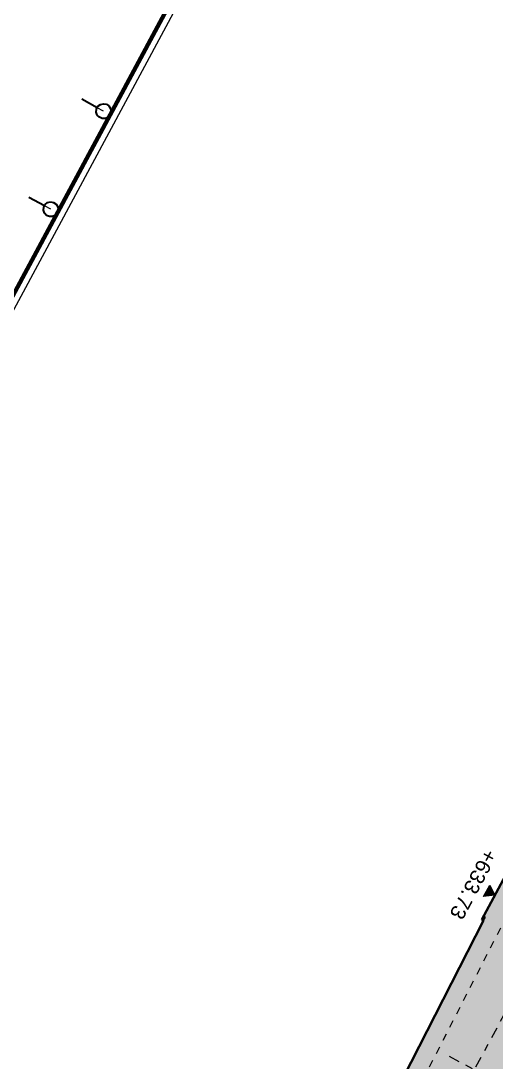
# Model space of a CAD drawing. Header units: metres. Extents: x 2711799 to 2711985, y 1236908 to 1237087.
# Drawn here: x 2711813.24 to 2711819.64, y 1236930.78 to 1236944.8 of the extents above; entities that cross this region are included whole.
import ezdxf

# ---------------------------------------------------------------- set-up
doc = ezdxf.new("R2010")
doc.units = ezdxf.units.M
for name, pattern in [('ALL_S17', [0.0005, 0, -0.0005]), ('AUSGEZOGEN', [0]), ('PUNKT2_S9', [0.35, 0.15, -0.1, 0, -0.1]), ('VERDECKT2_S2', [0.18, 0.1, -0.08])]:
    doc.linetypes.add(name, pattern=pattern)
for name, color, linetype, lineweight in [('XR$10$Bauteilachse', 7, 'PUNKT2_S9', 25), ('XR$10$Beton Ansicht', 7, 'AUSGEZOGEN', 35), ('XR$10$STANDARD_1', 7, 'AUSGEZOGEN', 13), ('XR$10$Vermassung Schnitte', 7, 'AUSGEZOGEN', 18), ('XR$11$Decke', 7, 'AUSGEZOGEN', 35), ('XR$9$Beton Ansicht', 7, 'AUSGEZOGEN', 35), ('XR$9$Beton verdeckt vorne', 7, 'VERDECKT2_S2', 25), ('XR$9$STANDARD_1', 7, 'AUSGEZOGEN', 13)]:
    doc.layers.add(name, color=color, linetype=linetype, lineweight=lineweight)
doc.styles.add('ARIAL', font='arial.ttf')

# ---------------------------------------------------------------- blocks, each defined once
blk = doc.blocks.new('COMPLEX_KOTENVERMASSUNG_3')
at = {"layer": 'XR$10$Vermassung Schnitte', "linetype": 'AUSGEZOGEN', "lineweight": 18, "transparency": 33554687}
blk.add_hatch(color=7, dxfattribs=at).paths.add_polyline_path([(128.296, -55.185), (128.121, -55.185), (128.208, -55.06)], flags=16)
at = {"layer": 'XR$10$Vermassung Schnitte', "color": 7, "linetype": 'AUSGEZOGEN', "lineweight": 18, "transparency": 33554687}
for p, q in [((128.121, -55.185), (128.208, -55.06)), ((128.208, -55.06), (128.296, -55.185)), ((128.208, -55.06), (128.208, -55.06)), ((128.208, -55.06), (128.208, -55.06)), ((128.208, -55.06), (128.208, -55.06)), ((128.208, -55.06), (128.208, -55.06)), ((128.296, -55.185), (128.121, -55.185))]:
    blk.add_line(p, q, dxfattribs=at)
at = {"layer": 'XR$10$Vermassung Schnitte', "color": 7, "linetype": 'AUSGEZOGEN', "lineweight": 18, "transparency": 33554687, "insert": (127.706, -55.485), "char_height": 0.2, "width": 1.11716, "attachment_point": 7, "style": 'ARIAL'}
blk.add_mtext('\\W1.00;+633.73', dxfattribs=at)

msp = doc.modelspace()

# ---------------------------------------------------------------- hatches: boundary and pattern name
at = {"layer": 'XR$11$Decke', "lineweight": 25, "transparency": 33554687}
msp.add_hatch(color=131, dxfattribs=at).paths.add_polyline_path([(2711829.6834, 1236938.864), (2711824.1963, 1236941.1428), (2711823.6932, 1236940.207), (2711819.8187, 1236933.3434), (2711819.7943, 1236933.3564), (2711819.4439, 1236932.7047), (2711819.468, 1236932.6917), (2711815.7614, 1236925.454), (2711815.3826, 1236924.7496), (2711816.0223, 1236922.6224), (2711817.0457, 1236923.1806), (2711819.2635, 1236924.2386), (2711820.1856, 1236924.6652), (2711820.3929, 1236924.7616), (2711821.9105, 1236926.3357), (2711827.124, 1236934.5396), (2711827.8346, 1236935.4927), (2711827.9586, 1236935.7235), (2711828.6826, 1236936.6476), (2711828.7981, 1236936.8626), (2711829.5306, 1236937.8026), (2711829.6318, 1236937.9908), (2711829.8594, 1236938.2767)])

# ---------------------------------------------------------------- linework, layer by layer
at = {"layer": 'XR$10$Bauteilachse', "transparency": 33554687}
for p, q in [((2711825.3978, 1236941.9452, 640.05), (2711816.2064, 1236924.8494, 640.05)), ((2711822.3106, 1236929.0863, 640.05), (2711818.9637, 1236930.8858, 640.05))]:
    msp.add_line(p, q, dxfattribs=at)
at = {"layer": 'XR$10$Beton Ansicht', "transparency": 33554687}
for p, q in [((2711819.4439, 1236932.7047, 640.05), (2711819.7943, 1236933.3564, 640.05)), ((2711819.4439, 1236932.7047, 640.05), (2711819.7943, 1236933.3564, 640.05)), ((2711819.7943, 1236933.3564, 640.05), (2711819.4439, 1236932.7047, 640.05)), ((2711818.4924, 1236930.7866, 640.05), (2711819.468, 1236932.6917, 640.05)), ((2711818.4924, 1236930.7866, 640.05), (2711819.468, 1236932.6917, 640.05)), ((2711819.468, 1236932.6917, 640.05), (2711818.4924, 1236930.7866, 640.05)), ((2711819.468, 1236932.6917, 640.05), (2711819.4439, 1236932.7047, 640.05)), ((2711819.468, 1236932.6917, 640.05), (2711819.4439, 1236932.7047, 640.05)), ((2711819.4439, 1236932.7047, 640.05), (2711819.468, 1236932.6917, 640.05)), ((2711818.4924, 1236930.7866, 640.05), (2711817.9751, 1236929.7765, 640.05)), ((2711817.9751, 1236929.7765, 640.05), (2711818.4924, 1236930.7866, 640.05))]:
    msp.add_line(p, q, dxfattribs=at)
at = {"layer": 'XR$10$STANDARD_1', "color": 1, "linetype": 'ALL_S17', "lineweight": 18, "transparency": 33554687}
for p, q in [((2711819.4676, 1236932.7487, 640.05), (2711819.7706, 1236933.3124, 640.05)), ((2711816.0967, 1236925.5604, 640.05), (2711819.8569, 1236932.9027, 640.05)), ((2711815.7614, 1236925.454, 640.05), (2711819.468, 1236932.6917, 640.05)), ((2711819.4908, 1236932.7362, 640.05), (2711819.4676, 1236932.7487, 640.05)), ((2711819.468, 1236932.6917, 640.05), (2711819.4908, 1236932.7362, 640.05))]:
    msp.add_line(p, q, dxfattribs=at)
at = {"layer": 'XR$9$Beton Ansicht', "transparency": 33554687}
for p, q in [((2711814.2703, 1236943.6281, 640.05), (2711814.0611, 1236943.7406, 640.05)), ((2711814.313, 1236943.6719, 640.05), (2711814.3534, 1236943.6817, 640.05)), ((2711814.3534, 1236943.6817, 640.05), (2711814.3943, 1236943.6743, 640.05)), ((2711814.2573, 1236943.5683, 640.05), (2711814.2604, 1236943.6098, 640.05)), ((2711814.2714, 1236943.5292, 640.05), (2711814.2573, 1236943.5683, 640.05)), ((2711814.2604, 1236943.6098, 640.05), (2711814.2801, 1236943.6464, 640.05)), ((2711814.2801, 1236943.6464, 640.05), (2711814.313, 1236943.6719, 640.05)), ((2711814.3943, 1236943.6743, 640.05), (2711814.4287, 1236943.6509, 640.05)), ((2711814.4287, 1236943.6509, 640.05), (2711814.4505, 1236943.6156, 640.05)), ((2711814.4561, 1236943.5744, 640.05), (2711814.4445, 1236943.5344, 640.05)), ((2711814.4505, 1236943.6156, 640.05), (2711814.4561, 1236943.5744, 640.05)), ((2711814.3001, 1236943.4991, 640.05), (2711814.2714, 1236943.5292, 640.05)), ((2711814.3386, 1236943.4834, 640.05), (2711814.3001, 1236943.4991, 640.05)), ((2711814.3801, 1236943.4847, 640.05), (2711814.3386, 1236943.4834, 640.05)), ((2711814.4176, 1236943.5027, 640.05), (2711814.3801, 1236943.4847, 640.05)), ((2711814.4445, 1236943.5344, 640.05), (2711814.4176, 1236943.5027, 640.05)), ((2711813.5599, 1236942.307, 640.05), (2711813.3508, 1236942.4194, 640.05)), ((2711813.547, 1236942.2472, 640.05), (2711813.5501, 1236942.2886, 640.05)), ((2711813.5501, 1236942.2886, 640.05), (2711813.5698, 1236942.3253, 640.05)), ((2711813.5698, 1236942.3253, 640.05), (2711813.6027, 1236942.3507, 640.05)), ((2711813.6027, 1236942.3507, 640.05), (2711813.6431, 1236942.3606, 640.05)), ((2711813.6431, 1236942.3606, 640.05), (2711813.684, 1236942.3532, 640.05)), ((2711813.684, 1236942.3532, 640.05), (2711813.7183, 1236942.3298, 640.05)), ((2711813.7183, 1236942.3298, 640.05), (2711813.7402, 1236942.2944, 640.05)), ((2711813.7402, 1236942.2944, 640.05), (2711813.7458, 1236942.2532, 640.05)), ((2711813.561, 1236942.208, 640.05), (2711813.547, 1236942.2472, 640.05)), ((2711813.5898, 1236942.178, 640.05), (2711813.561, 1236942.208, 640.05)), ((2711813.6283, 1236942.1622, 640.05), (2711813.5898, 1236942.178, 640.05)), ((2711813.6698, 1236942.1635, 640.05), (2711813.6283, 1236942.1622, 640.05)), ((2711813.7073, 1236942.1815, 640.05), (2711813.6698, 1236942.1635, 640.05)), ((2711813.7342, 1236942.2133, 640.05), (2711813.7073, 1236942.1815, 640.05)), ((2711813.7458, 1236942.2532, 640.05), (2711813.7342, 1236942.2133, 640.05))]:
    msp.add_line(p, q, dxfattribs=at)
at = {"layer": 'XR$9$Beton Ansicht', "color": 7, "linetype": 'AUSGEZOGEN', "lineweight": 35, "transparency": 33554687}
for p, q in [((2711814.2703, 1236943.6281, 640.05), (2711814.0611, 1236943.7406, 640.05)), ((2711814.313, 1236943.6719, 640.05), (2711814.3534, 1236943.6817, 640.05)), ((2711814.3534, 1236943.6817, 640.05), (2711814.3943, 1236943.6743, 640.05)), ((2711814.2573, 1236943.5683, 640.05), (2711814.2604, 1236943.6098, 640.05)), ((2711814.2714, 1236943.5292, 640.05), (2711814.2573, 1236943.5683, 640.05)), ((2711814.2604, 1236943.6098, 640.05), (2711814.2801, 1236943.6464, 640.05)), ((2711814.2801, 1236943.6464, 640.05), (2711814.313, 1236943.6719, 640.05)), ((2711814.3943, 1236943.6743, 640.05), (2711814.4287, 1236943.6509, 640.05)), ((2711814.4287, 1236943.6509, 640.05), (2711814.4505, 1236943.6156, 640.05)), ((2711814.4561, 1236943.5744, 640.05), (2711814.4445, 1236943.5344, 640.05)), ((2711814.4505, 1236943.6156, 640.05), (2711814.4561, 1236943.5744, 640.05)), ((2711814.3001, 1236943.4991, 640.05), (2711814.2714, 1236943.5292, 640.05)), ((2711814.3386, 1236943.4834, 640.05), (2711814.3001, 1236943.4991, 640.05)), ((2711814.3801, 1236943.4847, 640.05), (2711814.3386, 1236943.4834, 640.05)), ((2711814.4176, 1236943.5027, 640.05), (2711814.3801, 1236943.4847, 640.05)), ((2711814.4445, 1236943.5344, 640.05), (2711814.4176, 1236943.5027, 640.05)), ((2711813.5599, 1236942.307, 640.05), (2711813.3508, 1236942.4194, 640.05)), ((2711813.547, 1236942.2472, 640.05), (2711813.5501, 1236942.2886, 640.05)), ((2711813.5501, 1236942.2886, 640.05), (2711813.5698, 1236942.3253, 640.05)), ((2711813.5698, 1236942.3253, 640.05), (2711813.6027, 1236942.3507, 640.05)), ((2711813.6027, 1236942.3507, 640.05), (2711813.6431, 1236942.3606, 640.05)), ((2711813.6431, 1236942.3606, 640.05), (2711813.684, 1236942.3532, 640.05)), ((2711813.684, 1236942.3532, 640.05), (2711813.7183, 1236942.3298, 640.05)), ((2711813.7183, 1236942.3298, 640.05), (2711813.7402, 1236942.2944, 640.05)), ((2711813.7402, 1236942.2944, 640.05), (2711813.7458, 1236942.2532, 640.05)), ((2711813.561, 1236942.208, 640.05), (2711813.547, 1236942.2472, 640.05)), ((2711813.5898, 1236942.178, 640.05), (2711813.561, 1236942.208, 640.05)), ((2711813.6283, 1236942.1622, 640.05), (2711813.5898, 1236942.178, 640.05)), ((2711813.6698, 1236942.1635, 640.05), (2711813.6283, 1236942.1622, 640.05)), ((2711813.7073, 1236942.1815, 640.05), (2711813.6698, 1236942.1635, 640.05)), ((2711813.7342, 1236942.2133, 640.05), (2711813.7073, 1236942.1815, 640.05)), ((2711813.7458, 1236942.2532, 640.05), (2711813.7342, 1236942.2133, 640.05))]:
    msp.add_line(p, q, dxfattribs=at)
at = {"layer": 'XR$9$Beton verdeckt vorne', "transparency": 33554687}
for p, q in [((2711814.3563, 1236943.5818, 640.05), (2711814.2703, 1236943.6281, 640.05)), ((2711813.646, 1236942.2607, 640.05), (2711813.5599, 1236942.307, 640.05))]:
    msp.add_line(p, q, dxfattribs=at)
at = {"layer": 'XR$9$Beton verdeckt vorne', "color": 7, "linetype": 'VERDECKT2_S2', "lineweight": 25, "transparency": 33554687}
for p, q in [((2711814.3563, 1236943.5818, 640.05), (2711814.2703, 1236943.6281, 640.05)), ((2711813.646, 1236942.2607, 640.05), (2711813.5599, 1236942.307, 640.05))]:
    msp.add_line(p, q, dxfattribs=at)
at = {"layer": 'XR$9$STANDARD_1', "color": 211, "linetype": 'AUSGEZOGEN', "lineweight": 100, "transparency": 33554687}
for p, q in [((2711804.692, 1236925.3951, 640.05), (2711817.8469, 1236949.8629, 640.05)), ((2711817.8469, 1236949.8629, 640.05), (2711804.692, 1236925.3951, 640.05))]:
    msp.add_line(p, q, dxfattribs=at)
at = {"layer": 'XR$9$STANDARD_1', "color": 211, "linetype": 'AUSGEZOGEN', "lineweight": 25, "transparency": 33554687}
for p, q in [((2711804.692, 1236925.3951, 640.05), (2711817.8469, 1236949.8629, 640.05)), ((2711817.8469, 1236949.8629, 640.05), (2711804.692, 1236925.3951, 640.05))]:
    msp.add_line(p, q, dxfattribs=at)
at = {"layer": 'XR$9$STANDARD_1', "color": 5, "linetype": 'AUSGEZOGEN', "lineweight": 25, "transparency": 33554687, "elevation": 0}
msp.add_lwpolyline([(2711812.5496, 1236952.8245), (2711799.3, 1236928.1805), (2711804.7327, 1236925.2596), (2711817.9824, 1236949.9036), (2711812.5496, 1236952.8245)], dxfattribs=at)

# ---------------------------------------------------------------- block references
at = {"layer": 'XR$10$Vermassung Schnitte', "color": 7, "linetype": 'AUSGEZOGEN', "lineweight": 18, "transparency": 33554687, "rotation": 241.7356833995579}
msp.add_blockref('COMPLEX_KOTENVERMASSUNG_3', (2711928.8263, 1237019.8797, 640.05), dxfattribs=at)

doc.saveas('drawing.dxf')
